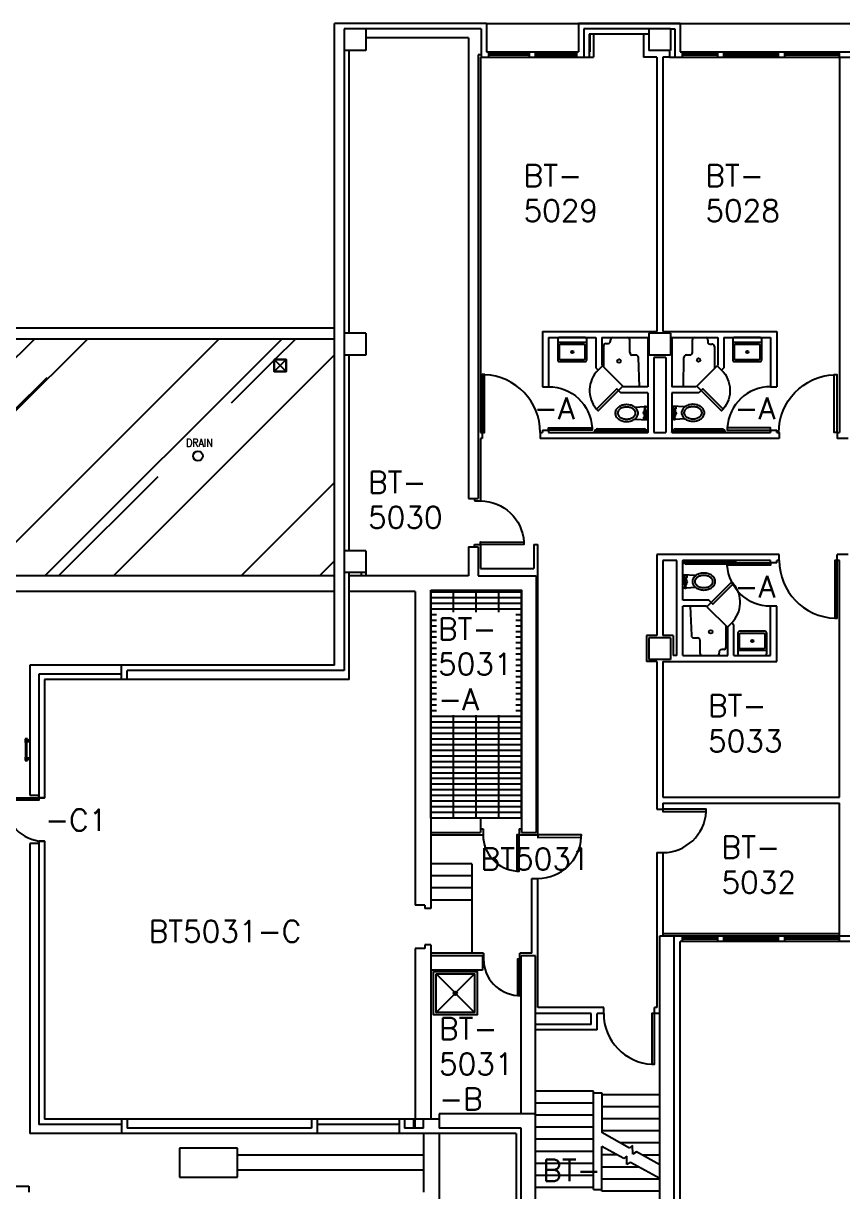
# Model space of a CAD drawing. Extents: x 2809 to 7228, y 18116 to 19837.
# Drawn here: x 3656 to 4335, y 18614 to 19582 of the extents above; entities that cross this region are included whole.
import ezdxf
from ezdxf.enums import TextEntityAlignment as Align

# ---------------------------------------------------------------- set-up
doc = ezdxf.new("R2010")
doc.units = 0
doc.header["$MEASUREMENT"] = 0
doc.layers.get('0').update_dxf_attribs({"linetype": 'CONTINUOUS'})
for name, color, linetype in [('ARDOOR', 7, 'CONTINUOUS'), ('ARDOORNO', 4, 'CONTINUOUS'), ('ARROOMNO', 4, 'CONTINUOUS'), ('ARWALL', 7, 'CONTINUOUS'), ('COL', 14, 'CONTINUOUS'), ('EQUIP', 30, 'CONTINUOUS'), ('EXDOOR', 8, 'CONTINUOUS'), ('EXROOF', 9, 'CONTINUOUS'), ('EXROOF_TEXT', 134, 'CONTINUOUS'), ('EXWALL', 8, 'CONTINUOUS'), ('EXWINDOW', 8, 'CONTINUOUS'), ('MPFIXTURE', 3, 'CONTINUOUS')]:
    doc.layers.add(name, color=color, linetype=linetype)
doc.styles.add('ROMANS', font='romans.shx', dxfattribs={"height": 18})
doc.styles.add('SYMB', font='simplex.shx', dxfattribs={"width": 0.85})

# ---------------------------------------------------------------- blocks, each defined once
blk = doc.blocks.new('COL2')
for p, q in [((-0.5, -0.5), (-0.5, 0.5)), ((-0.5, 0.5), (0.5, 0.5)), ((0.5, -0.5), (0.5, 0.5)), ((-0.5, -0.5), (0.5, -0.5))]:
    blk.add_line(p, q)
blk = doc.blocks.new('A$C6AB16C9A')
at = {"layer": 'MPFIXTURE'}
for points in [[(0, 18.5), (0, 1.5, 0.414214), (1.5, 0), (22.5, 0, 0.414214), (24, 1.5), (24, 18.5, 0.414214), (22.5, 20), (1.5, 20, 0.414214)], [(22.5, 13.5), (22.5, 2.5, -0.414214), (21.5, 1.5), (2.5, 1.5, -0.414214), (1.5, 2.5), (1.5, 13.5, -0.414214), (2.5, 14.5), (21.5, 14.5, -0.414214)]]:
    blk.add_lwpolyline(points, format="xyb", close=True, dxfattribs=at)
blk.add_lwpolyline([(0, 16), (24, 16)], dxfattribs=at)
for radius in [1, 0.5]:
    blk.add_circle((12, 8), radius, dxfattribs=at)
blk = doc.blocks.new('A$C53C77F74')
blk.add_blockref('A$C6AB16C9A', (0, 0))
blk = doc.blocks.new('GRABBAR42')
for p, q in [((13.75, 3), (52.25, 3)), ((13.75, 1.5), (52.25, 1.5))]:
    blk.add_line(p, q)
for points in [[(10.75, 0), (10.75, 0.5), (13.25, 0.5), (13.25, 0)], [(52.75, 0), (52.75, 0.5), (55.25, 0.5), (55.25, 0)]]:
    blk.add_lwpolyline(points, close=True)
for centre, radius, start, end in [((13.75, 0.5), 2.5, 90, 180), ((13.75, 0.5), 1, 90, 180), ((52.25, 0.5), 2.5, 0, 90), ((52.25, 0.5), 1, 0, 90)]:
    blk.add_arc(centre, radius, start, end)
blk = doc.blocks.new('A$C187E1549')
at = {"layer": 'MPFIXTURE'}
blk.add_blockref('GRABBAR42', (-10.75, 0), dxfattribs=at)
blk = doc.blocks.new('A$C69F218C8')
blk.add_blockref('A$C187E1549', (0, 0))
blk = doc.blocks.new('A$C1C06607B')
blk.add_blockref('A$C69F218C8', (0, 0))
blk = doc.blocks.new('TOILET')
at = {"layer": 'MPFIXTURE', "linetype": 'CONTINUOUS'}
for p, q in [((4544.88, 18863.19), (4534.08, 18863.81)), ((4534.83, 18862.84), (4534.08, 18862.84)), ((4534.83, 18861.83), (4534.08, 18861.83)), ((4535.38, 18862.9), (4534.89, 18862.9)), ((4534.89, 18861.77), (4535.38, 18861.77)), ((4536.74, 18859.49), (4536.74, 18859.35)), ((4535.91, 18852.75), (4534.08, 18852.64)), ((4544.88, 18853.26), (4536.56, 18852.78))]:
    blk.add_line(p, q, dxfattribs=at)
at = {"layer": 'MPFIXTURE'}
for p, q in [((4535.39, 18860.03), (4535.39, 18859.81)), ((4535.77, 18860.09), (4535.45, 18860.09)), ((4535.45, 18859.75), (4535.77, 18859.75)), ((4535.77, 18860.09), (4535.77, 18861.6)), ((4535.77, 18859.35), (4535.77, 18859.75)), ((4535.77, 18859.75), (4535.77, 18859.75)), ((4536.74, 18860.09), (4536.74, 18861.6)), ((4537.06, 18860.09), (4536.74, 18860.09)), ((4536.74, 18859.75), (4537.06, 18859.75)), ((4536.74, 18859.34), (4536.74, 18859.75)), ((4536.74, 18859.75), (4536.74, 18859.75)), ((4537.12, 18859.81), (4537.12, 18860.03)), ((4537.62, 18862.9), (4537.13, 18862.9)), ((4537.13, 18861.77), (4537.62, 18861.77)), ((4537.68, 18861.83), (4537.68, 18862.84)), ((4535.39, 18856.34), (4535.39, 18856.13)), ((4535.69, 18856.41), (4535.45, 18856.41)), ((4535.45, 18856.07), (4535.69, 18856.07)), ((4535.69, 18856.41), (4535.69, 18856.65)), ((4536.82, 18856.65), (4536.82, 18856.41)), ((4537.05, 18856.41), (4536.82, 18856.41)), ((4536.82, 18856.07), (4537.05, 18856.07)), ((4537.12, 18856.13), (4537.12, 18856.34))]:
    blk.add_line(p, q, dxfattribs=at)
at = {"layer": 'MPFIXTURE', "linetype": 'CONTINUOUS'}
for points in [[(4537.13, 18862.9, 0.025815), (4537.05, 18862.94, 0.069134), (4536.71, 18863.07, 0.055334), (4536.25, 18863.12, 0.055334), (4535.8, 18863.07, 0.069134), (4535.45, 18862.94, 0.025815), (4535.38, 18862.9, 0.164444)], [(4535.38, 18861.77, 0.025815), (4535.45, 18861.72, 0.069134), (4535.8, 18861.59, 0.055334), (4536.25, 18861.54, 0.055334)], [(4536.25, 18861.54, 0.055334), (4536.71, 18861.59, 0.069134), (4537.05, 18861.72, 0.024315), (4537.13, 18861.77, 0.190567)]]:
    blk.add_lwpolyline(points, format="xyb", dxfattribs=at)
at = {"layer": 'MPFIXTURE', "linetype": 'CONTINUOUS', "flags": 128}
for points in [[(4551.59, 18851.21, 0.074368), (4555.34, 18851.77, 0.085026), (4558.3, 18853.27, 0.106278), (4560.41, 18855.66, 0.128465), (4561.08, 18858.23, 0.128465), (4560.41, 18860.79, 0.106278), (4558.3, 18863.19, 0.085026), (4555.34, 18864.68, 0.074368), (4551.59, 18865.24, 0.074368), (4547.84, 18864.68, 0.085026), (4544.88, 18863.19, 0.106278), (4542.77, 18860.79, 0.128465), (4542.1, 18858.23, 0.128465), (4542.77, 18855.66, 0.106278), (4544.88, 18853.27, 0.085026), (4547.84, 18851.77, 0.074368)], [(4551.59, 18853.21, 0.074368), (4554.75, 18853.69, 0.085026), (4557.11, 18854.88, 0.106278), (4558.67, 18856.64, 0.128465), (4559.08, 18858.23, 0.128465), (4558.67, 18859.81, 0.106278), (4557.11, 18861.58, 0.085026), (4554.75, 18862.77, 0.074368), (4551.59, 18863.24, 0.074368), (4548.43, 18862.77, 0.085026), (4546.06, 18861.58, 0.106278), (4544.51, 18859.81, 0.128465), (4544.1, 18858.23, 0.128465), (4544.51, 18856.64, 0.106278), (4546.06, 18854.88, 0.085026), (4548.43, 18853.69, 0.074368)]]:
    blk.add_lwpolyline(points, format="xyb", close=True, dxfattribs=at)
at = {"layer": 'MPFIXTURE'}
for points in [[(4536.82, 18856.07), (4536.82, 18855.57, -0.414214), (4536.76, 18855.51), (4535.75, 18855.51, -0.414214), (4535.69, 18855.57), (4535.69, 18856.07)], [(4536.4, 18855.51), (4536.57, 18852.73, -1.015015), (4535.91, 18852.74), (4536.07, 18855.51)]]:
    blk.add_lwpolyline(points, format="xyb", dxfattribs=at)
at = {"layer": 'MPFIXTURE', "linetype": 'CONTINUOUS'}
blk.add_lwpolyline([(4536.67, 18857.98), (4536.46, 18858.35), (4536.04, 18858.35), (4535.83, 18857.98), (4536.04, 18857.62), (4536.46, 18857.62)], close=True, dxfattribs=at)
blk.add_circle((4536.25, 18857.98), 1.45, dxfattribs=at)
for centre, start, end in [((4534.89, 18862.84), 90, 180), ((4534.89, 18861.83), 180, 270)]:
    blk.add_arc(centre, 0.0602, start, end, dxfattribs=at)
at = {"layer": 'MPFIXTURE'}
for centre, start, end in [((4535.45, 18860.03), 90, 180), ((4535.45, 18859.81), 180, 270), ((4537.06, 18860.03), 0, 90), ((4537.06, 18859.81), 270, 0), ((4537.62, 18862.84), 0, 90), ((4537.62, 18861.83), 270, 0), ((4535.45, 18856.34), 90, 180), ((4535.45, 18856.13), 180, 270), ((4537.05, 18856.34), 0, 90), ((4537.05, 18856.13), 270, 0)]:
    blk.add_arc(centre, 0.0602, start, end, dxfattribs=at)
blk = doc.blocks.new('A$C13734893')
at = {"layer": 'ARWALL'}
blk.add_blockref('TOILET', (-4534.08, -18851.21), dxfattribs=at)
blk = doc.blocks.new('A$C3C8C3C9A')
blk.add_blockref('A$C13734893', (0, 0))
blk = doc.blocks.new('A$C700E6ECD')
at = {"rotation": 180}
blk.add_blockref('A$C3C8C3C9A', (27, 14.03), dxfattribs=at)
blk = doc.blocks.new('A$C4B6E7E61')
blk.add_blockref('A$C6AB16C9A', (0, 0))
blk = doc.blocks.new('A$C25721794')
at = {"layer": 'MPFIXTURE'}
for points in [[(0, 36), (36, 36), (36, 0), (0, 0)], [(2, 34), (34, 34), (34, 2), (2, 2)]]:
    blk.add_lwpolyline(points, close=True, dxfattribs=at)
for points in [[(2, 34), (16.94, 19.06)], [(34, 34), (19.06, 19.06)], [(2, 2), (16.94, 16.94)], [(17, 18), (19, 18)], [(18, 19), (18, 17)], [(34, 2), (19.06, 16.94)]]:
    blk.add_lwpolyline(points, dxfattribs=at)
for radius in [1.5, 1]:
    blk.add_circle((18, 18), radius, dxfattribs=at)
blk = doc.blocks.new('A$C07EF56D2')
at = {"layer": 'MPFIXTURE', "linetype": 'CONTINUOUS'}
for p, q in [((7.25, 28.31), (7.25, 38.8)), ((20, 38.65), (20, 37.32)), ((22, 35.32), (23.46, 35.32)), ((0, 0), (0.25, 24.31)), ((2.25, 26.31), (5.25, 26.31))]:
    blk.add_line(p, q, dxfattribs=at)
at = {"layer": 'MPFIXTURE'}
for p, q in [((25.5, 33.32), (25.46, 14.96)), ((10.89, 0.39), (27.86, 17.36))]:
    blk.add_line(p, q, dxfattribs=at)
at = {"layer": 'MPFIXTURE', "linetype": 'CONTINUOUS'}
blk.add_circle((12.42, 22.14), 1.5, dxfattribs=at)
for centre, radius, start, end in [((9.25, 38.81), 2, 90, 180), ((18.01, 38.83), 2, 354.87236, 82.34211), ((22, 37.32), 2, 180, 270), ((23.51, 33.33), 1.99, 359.85409, 91.82091), ((2.25, 24.31), 2, 90, 180), ((5.25, 28.31), 2, 270, 360)]:
    blk.add_arc(centre, radius, start, end, dxfattribs=at)
blk = doc.blocks.new('A$C2EEF6F50')
blk.add_blockref('A$C07EF56D2', (0, 0))
blk = doc.blocks.new('A$C6F837888')
at = {"color": 3}
blk.add_line((1.05, 33.81), (1.05, 16.31), dxfattribs=at)
at = {"layer": 'MPFIXTURE'}
for p, q in [((22.77, 28.23), (22.77, 38.81)), ((4.74, 35.81), (4.74, 35.81)), ((27.83, 26.23), (24.77, 26.23)), ((24.77, 26.23), (24.77, 26.23)), ((30.77, 0), (29.83, 24.3)), ((16.97, 0.39), (0, 17.36))]:
    blk.add_line(p, q, dxfattribs=at)
at = {"layer": 'MPFIXTURE', "color": 3}
blk.add_line((3.05, 35.81), (4.74, 35.81), dxfattribs=at)
at = {"layer": 'MPFIXTURE', "linetype": 'CONTINUOUS'}
blk.add_circle((13.83, 21.24), 1.5, dxfattribs=at)
at = {"layer": 'MPFIXTURE'}
for centre, radius, start, end in [((4.64, 38.04), 2.23, 272.44864, 20.17123), ((8.74, 38.81), 2, 90, 180), ((20.77, 38.81), 2, 0, 90), ((3.05, 33.81), 2, 90, 180), ((24.77, 28.23), 2, 180, 270), ((27.83, 24.23), 2, 1.99987, 90)]:
    blk.add_arc(centre, radius, start, end, dxfattribs=at)
blk = doc.blocks.new('A$C59596714')
blk.add_blockref('A$C6F837888', (0, 0))
blk = doc.blocks.new('A$C68CD6B92')
blk.add_blockref('A$C59596714', (0, 0))

msp = doc.modelspace()

# ---------------------------------------------------------------- hatches: boundary and pattern name
at = {"layer": 'EXROOF'}
h = msp.add_hatch(dxfattribs=at)
h.set_pattern_fill('AR-RROOF', color=256, scale=115, angle=45, style=0)
h.paths.add_polyline_path([(3056.13, 19243.39), (3066.09, 19243.39), (3066.09, 19233.43), (3056.13, 19233.43)], flags=16)
h.paths.add_polyline_path([(3180.01, 19243.39), (3189.97, 19243.39), (3189.97, 19233.43), (3180.01, 19233.43)], flags=16)
h.paths.add_polyline_path([(3180.01, 19303.39), (3189.97, 19303.39), (3189.97, 19293.43), (3180.01, 19293.43)], flags=16)
edge = h.paths.add_edge_path(flags=16)
edge.add_arc((3299.72, 19223.46), 4, 0, 360)
h.paths.add_polyline_path([(3504.01, 19303.39), (3513.97, 19303.39), (3513.97, 19293.43), (3504.01, 19293.43)], flags=16)
h.paths.add_polyline_path([(3551.69, 19292.58), (3647.66, 19292.58), (3647.66, 19229.95), (3551.69, 19229.95)], flags=16)
edge = h.paths.add_edge_path(flags=16)
edge.add_arc((3800.72, 19223.46), 4, 0, 360)
h.paths.add_polyline_path([(3864.01, 19303.39), (3873.97, 19303.39), (3873.97, 19293.43), (3864.01, 19293.43)], flags=16)
h.paths.add_polyline_path([(3040.72, 19253.71), (3040.72, 19124.21), (3120.72, 19124.21), (3120.72, 19205.96), (3142.72, 19205.96), (3142.72, 19124.21), (3465.72, 19124.21), (3465.72, 19205.96), (3485.47, 19205.96), (3485.47, 19124.21), (3913.97, 19124.21), (3913.97, 19320.71), (3164.47, 19320.71), (3164.47, 19253.71)])
h.paths.add_polyline_path([(3049.76, 19220.52), (3071.7, 19220.52), (3071.7, 19232.04), (3049.76, 19232.04)], flags=24)
h.paths.add_polyline_path([(3173.63, 19220.52), (3195.58, 19220.52), (3195.58, 19232.04), (3173.63, 19232.04)], flags=24)
h.paths.add_polyline_path([(3173.63, 19280.52), (3195.58, 19280.52), (3195.58, 19292.04), (3173.63, 19292.04)], flags=24)
h.paths.add_polyline_path([(3287.56, 19229.46), (3314.31, 19229.46), (3314.31, 19239.54), (3287.56, 19239.54)], flags=24)
h.paths.add_polyline_path([(3497.63, 19280.52), (3519.58, 19280.52), (3519.58, 19292.04), (3497.63, 19292.04)], flags=24)
h.paths.add_polyline_path([(3788.56, 19229.46), (3815.31, 19229.46), (3815.31, 19239.54), (3788.56, 19239.54)], flags=24)
h.paths.add_polyline_path([(3857.63, 19280.52), (3879.58, 19280.52), (3879.58, 19292.04), (3857.63, 19292.04)], flags=24)
at = {"layer": 'EXWALL'}
h = msp.add_hatch(dxfattribs=at)
h.set_pattern_fill('GRATE', color=256, scale=150, style=0)
h.paths.add_polyline_path([(4064.11, 19008.7), (3998.5, 19008.7), (3998.5, 19094.05), (4064.11, 19094.05)], flags=16)
h.paths.add_polyline_path([(4068.97, 19112.21), (3993.72, 19112.21), (3993.72, 18923.33), (4068.97, 18923.33)])

# ---------------------------------------------------------------- linework, layer by layer
at = {"layer": 'ARDOOR', "flags": 128}
for points in [[(4084.34, 19242.96, 0.402069), (4038.34, 19290.92), (4038.34, 19290.96), (4036.34, 19290.96), (4036.34, 19242.96), (4038.34, 19242.96), (4038.34, 19290.96)], [(4132.32, 19294.78, 0.390066), (4130.97, 19262.31), (4130.91, 19262.26), (4132.32, 19260.84), (4149.29, 19277.81), (4147.88, 19279.23), (4130.91, 19262.26)], [(4234.61, 19294.78, -0.390066), (4235.97, 19262.31), (4236.03, 19262.26), (4234.61, 19260.84), (4217.64, 19277.81), (4219.06, 19279.23), (4236.03, 19262.26)], [(4282.09, 19242.96, -0.402069), (4328.1, 19290.92), (4328.09, 19290.96), (4330.09, 19290.96), (4330.09, 19242.96), (4328.09, 19242.96), (4328.09, 19290.96)], [(4091.34, 19280.96, -0.39805), (4127.29, 19246.95), (4127.34, 19244.96), (4091.34, 19244.96), (4091.34, 19246.96), (4127.29, 19246.95)], [(4275.34, 19280.96, 0.39805), (4239.4, 19246.95), (4239.34, 19244.96), (4275.34, 19244.96), (4275.34, 19246.96), (4239.4, 19246.95)], [(4034.84, 19186.21, -0.39805), (4070.79, 19152.2), (4070.84, 19150.21), (4034.84, 19150.21), (4034.84, 19152.21), (4070.79, 19152.2)], [(4275.32, 19098.96, -0.39805), (4239.38, 19132.96), (4239.32, 19134.96), (4275.32, 19134.96), (4275.32, 19132.96), (4239.38, 19132.96)], [(4282.47, 19136.96, 0.402069), (4328.47, 19089), (4328.47, 19088.96), (4330.47, 19088.96), (4330.47, 19136.96), (4328.47, 19136.96), (4328.47, 19088.96)], [(4243.05, 19085.13, 0.390066), (4244.4, 19117.61), (4244.47, 19117.66), (4243.05, 19119.07), (4226.08, 19102.1), (4227.5, 19100.69), (4244.47, 19117.66)], [(4185.97, 18894.71, 0.39805), (4221.91, 18928.71), (4221.97, 18930.71), (4185.97, 18930.71), (4185.97, 18928.71), (4221.91, 18928.71)], [(4036.97, 18909.33, 0.394848), (4064.97, 18879.4), (4066.97, 18879.33), (4066.97, 18909.33), (4064.97, 18909.33), (4064.97, 18879.33), (4066.97, 18879.33)], [(4082.47, 18873.33, 0.39805), (4118.41, 18907.34), (4118.47, 18909.33), (4082.47, 18909.33), (4082.47, 18907.33), (4118.41, 18907.34)], [(4037.47, 18806.21, 0.394848), (4065.47, 18776.27), (4067.47, 18776.21), (4067.47, 18806.21), (4065.47, 18806.21), (4065.47, 18776.21), (4067.47, 18776.21)], [(4136.97, 18761.21, 0.400344), (4176.97, 18719.25), (4178.97, 18719.21), (4178.97, 18761.21), (4176.97, 18761.21), (4176.97, 18719.25)]]:
    msp.add_lwpolyline(points, format="xyb", dxfattribs=at)
at = {"layer": 'ARWALL'}
for p, q in [((4125.47, 19573.21), (4125.47, 19558.71)), ((4128.47, 19573.21), (4128.47, 19554.21)), ((4169.97, 19573.21), (4169.97, 19554.21)), ((4124.97, 19558.71), (4125.47, 19558.71)), ((4035.47, 19554.21), (4034.84, 19554.21)), ((4034.84, 19554.21), (4034.84, 19242.96)), ((4124.97, 19554.21), (4128.47, 19554.21)), ((4180.97, 19554.21), (4169.97, 19554.21)), ((4180.97, 19554.21), (4180.97, 19326.77)), ((4191.47, 19554.21), (4185.97, 19554.21)), ((4185.97, 19554.21), (4185.97, 19326.77)), ((4332.47, 19554.21), (4332.47, 19242.96)), ((4086.34, 19326.77), (4180.97, 19326.77)), ((4086.34, 19326.77), (4086.34, 19280.96)), ((4185.97, 19326.77), (4280.34, 19326.77)), ((4280.34, 19326.77), (4280.34, 19280.96)), ((4091.34, 19321.77), (4130.47, 19321.77)), ((4091.34, 19321.77), (4091.34, 19280.96)), ((4130.47, 19321.77), (4130.47, 19296.64)), ((4135.47, 19321.77), (4135.47, 19298.71)), ((4135.47, 19321.77), (4173.47, 19321.77)), ((4173.47, 19321.77), (4173.47, 19280.96)), ((4193.47, 19321.77), (4193.47, 19280.96)), ((4193.47, 19321.77), (4231.47, 19321.77)), ((4231.47, 19321.77), (4231.47, 19298.71)), ((4236.47, 19321.77), (4275.34, 19321.77)), ((4236.47, 19321.77), (4236.47, 19296.64)), ((4275.34, 19321.77), (4275.34, 19280.96)), ((4188.47, 19305.21), (4178.47, 19305.21)), ((4178.47, 19305.21), (4178.47, 19242.96)), ((4188.47, 19305.21), (4188.47, 19242.96)), ((4130.47, 19296.64), (4132.32, 19294.78)), ((4135.86, 19298.32), (4132.32, 19294.78)), ((4135.47, 19298.71), (4135.86, 19298.32)), ((4231.47, 19298.71), (4231.08, 19298.32)), ((4231.08, 19298.32), (4234.61, 19294.78)), ((4236.47, 19296.64), (4234.61, 19294.78)), ((4086.34, 19280.96), (4091.34, 19280.96)), ((4152.83, 19281.35), (4149.29, 19277.81)), ((4149.29, 19277.81), (4151.15, 19275.96)), ((4173.47, 19275.96), (4151.15, 19275.96)), ((4152.83, 19281.35), (4153.22, 19280.96)), ((4173.47, 19280.96), (4153.22, 19280.96)), ((4173.47, 19275.96), (4173.47, 19242.96)), ((4213.72, 19280.96), (4193.47, 19280.96)), ((4215.79, 19275.96), (4193.47, 19275.96)), ((4193.47, 19275.96), (4193.47, 19242.96)), ((4214.11, 19281.35), (4213.72, 19280.96)), ((4214.11, 19281.35), (4217.64, 19277.81)), ((4217.64, 19277.81), (4215.79, 19275.96)), ((4275.34, 19280.96), (4280.34, 19280.96)), ((4034.84, 19242.96), (4036.34, 19242.96)), ((4034.84, 19237.96), (4034.84, 19186.21)), ((4036.34, 19237.96), (4034.84, 19237.96)), ((4036.34, 19242.96), (4036.34, 19237.96)), ((4084.34, 19242.96), (4084.34, 19237.96)), ((4084.34, 19242.96), (4086.34, 19242.96)), ((4282.47, 19237.96), (4084.34, 19237.96)), ((4086.34, 19244.96), (4091.34, 19244.96)), ((4086.34, 19244.96), (4086.34, 19242.96)), ((4091.34, 19244.96), (4091.34, 19242.96)), ((4091.34, 19242.96), (4173.47, 19242.96)), ((4178.47, 19242.96), (4188.47, 19242.96)), ((4193.47, 19242.96), (4275.34, 19242.96)), ((4275.34, 19244.96), (4275.34, 19242.96)), ((4275.34, 19242.96), (4275.34, 19244.96)), ((4275.34, 19244.96), (4280.34, 19244.96)), ((4275.34, 19244.96), (4275.34, 19242.96)), ((4280.34, 19244.96), (4280.34, 19242.96)), ((4280.34, 19242.96), (4280.34, 19244.96)), ((4280.34, 19244.96), (4280.34, 19242.96)), ((4280.34, 19242.96), (4282.47, 19242.96)), ((4282.47, 19242.96), (4282.47, 19237.96)), ((4330.47, 19242.96), (4330.47, 19237.96)), ((4330.47, 19242.96), (4332.47, 19242.96)), ((4339.59, 19237.96), (4330.47, 19237.96)), ((4029.84, 19188.21), (4029.84, 19186.21)), ((4029.84, 19186.21), (4034.84, 19186.21)), ((4029.84, 19150.21), (4034.84, 19150.21)), ((4029.84, 19148.21), (4029.84, 19150.21)), ((4034.84, 19150.21), (4034.84, 19130.21)), ((4078.97, 19150.21), (4078.97, 19130.21)), ((4078.97, 19150.21), (4082.47, 19150.21)), ((4082.47, 18909.33), (4082.47, 19150.21)), ((4282.47, 19141.96), (4180.97, 19141.96)), ((4180.97, 19141.96), (4180.97, 19074.71)), ((4282.47, 19136.96), (4282.47, 19141.96)), ((4339.59, 19141.96), (4330.47, 19141.96)), ((4330.47, 19136.96), (4330.47, 19141.96)), ((4185.97, 19136.96), (4185.97, 19074.71)), ((4197.47, 19136.96), (4185.97, 19136.96)), ((4197.47, 19058.14), (4197.47, 19136.96)), ((4275.34, 19136.96), (4202.47, 19136.96)), ((4202.47, 19103.96), (4202.47, 19136.96)), ((4275.34, 19134.96), (4275.34, 19136.96)), ((4280.34, 19134.96), (4275.34, 19134.96)), ((4280.34, 19134.96), (4280.34, 19136.96)), ((4282.47, 19136.96), (4280.34, 19136.96)), ((4332.47, 19136.96), (4330.47, 19136.96)), ((4332.47, 18940.71), (4332.47, 19136.96)), ((3935.97, 19126.96), (3935.97, 19124.21)), ((3939.97, 19126.96), (3939.97, 19124.21)), ((4034.84, 19130.21), (4078.97, 19130.21)), ((4224.23, 19103.96), (4202.47, 19103.96)), ((4224.23, 19103.96), (4220.91, 19103.96)), ((4222.55, 19098.57), (4226.08, 19102.1)), ((4226.08, 19102.1), (4224.23, 19103.96)), ((4202.47, 19058.14), (4202.47, 19098.96)), ((4222.16, 19098.96), (4202.47, 19098.96)), ((4222.55, 19098.57), (4222.16, 19098.96)), ((4275.34, 19058.14), (4275.34, 19098.96)), ((4280.34, 19098.96), (4275.34, 19098.96)), ((4280.34, 19053.14), (4280.34, 19098.96)), ((4239.52, 19081.6), (4243.05, 19085.13)), ((4244.91, 19083.28), (4243.05, 19085.13)), ((4244.91, 19058.14), (4244.91, 19083.28)), ((4180.97, 19074.71), (4172.47, 19074.71)), ((4172.47, 19074.71), (4172.47, 19053.14)), ((4194.47, 19074.71), (4185.97, 19074.71)), ((4194.47, 19074.71), (4194.47, 19058.14)), ((4239.91, 19081.21), (4239.52, 19081.6)), ((4239.91, 19058.14), (4239.91, 19081.21)), ((4180.97, 19053.14), (4172.47, 19053.14)), ((4180.97, 19053.14), (4180.97, 18930.71)), ((4185.97, 19053.14), (4280.34, 19053.14)), ((4185.97, 19053.14), (4185.97, 18940.71)), ((4197.47, 19058.14), (4194.47, 19058.14)), ((4202.47, 19058.14), (4239.91, 19058.14)), ((4244.91, 19058.14), (4275.34, 19058.14)), ((4185.97, 18940.71), (4332.47, 18940.71)), ((4180.97, 18930.71), (4185.97, 18930.71)), ((4185.97, 18935.71), (4332.47, 18935.71)), ((4185.97, 18935.71), (4185.97, 18930.71)), ((4332.47, 18825.71), (4332.47, 18935.71)), ((3993.72, 18909.33), (4036.97, 18909.33)), ((4034.97, 18914.33), (4036.97, 18914.33)), ((4036.97, 18914.33), (4036.97, 18909.33)), ((4066.97, 18914.33), (4066.97, 18909.33)), ((4066.97, 18914.33), (4068.97, 18914.33)), ((4066.97, 18909.33), (4082.47, 18909.33)), ((4180.97, 18894.71), (4180.97, 18766.21)), ((4180.97, 18894.71), (4185.97, 18894.71)), ((4185.97, 18894.71), (4185.97, 18825.71)), ((4077.47, 18811.21), (4077.47, 18873.33)), ((4077.47, 18873.33), (4082.47, 18873.33)), ((4082.47, 18766.21), (4082.47, 18873.33)), ((4185.97, 18827.71), (4332.47, 18827.71)), ((4037.47, 18811.21), (3993.72, 18811.21)), ((4037.47, 18811.21), (4037.47, 18806.21)), ((4067.47, 18806.21), (4067.47, 18811.21)), ((4077.47, 18811.21), (4067.47, 18811.21)), ((4037.47, 18806.21), (4036.47, 18806.21)), ((4068.47, 18806.21), (4067.47, 18806.21)), ((4136.97, 18766.21), (4082.47, 18766.21)), ((4136.97, 18761.21), (4136.97, 18766.21)), ((4178.97, 18761.21), (4178.97, 18766.21)), ((4180.97, 18766.21), (4178.97, 18766.21)), ((4126.47, 18761.21), (4080.47, 18761.21)), ((4126.47, 18752.21), (4126.47, 18761.21)), ((4131.47, 18747.71), (4131.47, 18761.21)), ((4136.97, 18761.21), (4131.47, 18761.21)), ((4183.47, 18761.21), (4178.97, 18761.21)), ((4126.47, 18752.21), (4080.47, 18752.21)), ((4131.47, 18747.71), (4080.47, 18747.71))]:
    msp.add_line(p, q, dxfattribs=at)
at = {"layer": 'EQUIP'}
for p, q in [((3873.97, 19303.39), (3864.01, 19303.39)), ((3657.47, 18988.91), (3657.47, 18985.91)), ((3659.47, 18988.91), (3657.47, 18988.91)), ((3657.47, 18985.91), (3658.97, 18985.91)), ((3657.97, 18985.91), (3657.97, 18973.91)), ((3658.97, 18985.91), (3657.97, 18985.91)), ((3658.97, 18985.91), (3659.47, 18985.91)), ((3658.97, 18973.91), (3658.97, 18985.91)), ((3659.47, 18986.91), (3659.47, 18988.91)), ((3659.47, 18987.91), (3659.47, 18986.91)), ((3661.47, 18987.91), (3659.47, 18987.91)), ((3659.47, 18986.91), (3661.47, 18986.91)), ((3659.47, 18985.91), (3659.47, 18986.91)), ((3657.47, 18973.91), (3657.47, 18970.91)), ((3659.47, 18973.91), (3657.47, 18973.91)), ((3657.47, 18970.91), (3659.47, 18970.91)), ((3659.47, 18973.91), (3658.97, 18973.91)), ((3659.47, 18971.91), (3659.47, 18973.91)), ((3659.47, 18972.91), (3659.47, 18973.91)), ((3661.47, 18972.91), (3659.47, 18972.91)), ((3659.47, 18972.91), (3661.47, 18972.91)), ((3659.47, 18971.91), (3659.47, 18972.91)), ((3659.47, 18970.91), (3659.47, 18971.91)), ((3661.47, 18971.91), (3659.47, 18971.91)), ((3833.47, 18649.71), (3785.47, 18649.71)), ((3785.47, 18649.71), (3785.47, 18625.71)), ((3833.47, 18625.71), (3833.47, 18649.71)), ((3987.72, 18643.71), (3833.47, 18643.71)), ((3833.47, 18631.71), (3987.72, 18631.71)), ((3785.47, 18625.71), (3833.47, 18625.71))]:
    msp.add_line(p, q, dxfattribs=at)
at = {"layer": 'EXDOOR'}
msp.add_lwpolyline([(3673.47, 18942.21), (3673.47, 18940.21), (3668.97, 18940.21), (3668.97, 18942.21), (3668.97, 18938.21), (3638.97, 18938.21), (3638.97, 18940.21), (3668.97, 18940.21), (3668.97, 18938.21), (3638.97, 18938.21, 0.354441), (3668.97, 18904.21), (3668.97, 18902.21), (3668.97, 18904.21), (3673.47, 18904.21), (3673.47, 18902.21)], format="xyb", dxfattribs=at)
at = {"layer": 'EXROOF'}
for p, q in [((3864.01, 19303.39), (3864.01, 19293.43)), ((3873.97, 19303.39), (3864.01, 19293.43)), ((3873.97, 19293.43), (3864.01, 19303.39)), ((3873.97, 19293.43), (3873.97, 19303.39)), ((3864.01, 19293.43), (3873.97, 19293.43))]:
    msp.add_line(p, q, dxfattribs=at)
msp.add_lwpolyline([(3864.01, 19303.39), (3873.97, 19303.39), (3873.97, 19293.43), (3864.01, 19293.43)], close=True, dxfattribs=at)
msp.add_circle((3800.72, 19223.46), 4, dxfattribs=at)
at = {"layer": 'EXWALL'}
for p, q in [((3913.97, 19050.21), (3913.97, 19582.21)), ((4039.97, 19582.21), (3913.97, 19582.21)), ((4035.47, 19577.71), (3939.97, 19577.71)), ((4035.47, 19577.71), (4035.47, 19554.21)), ((4039.97, 19582.21), (5993.47, 19582.21)), ((4039.97, 19582.21), (4039.97, 19558.71)), ((4200.47, 19582.21), (4115.97, 19582.21)), ((4115.97, 19582.21), (4115.97, 19558.71)), ((4120.47, 19577.71), (4120.47, 19554.21)), ((4174.47, 19577.71), (4120.47, 19577.71)), ((4192.47, 19577.71), (4195.97, 19577.71)), ((4195.97, 19577.71), (4195.97, 19554.21)), ((4200.47, 19582.21), (4200.47, 19558.71)), ((4024.84, 19570.21), (3939.97, 19570.21)), ((4024.84, 19570.21), (4024.84, 19188.21)), ((4124.97, 19573.21), (4124.97, 19554.21)), ((4174.47, 19573.21), (4124.97, 19573.21)), ((3921.97, 19559.71), (3921.97, 19325.21)), ((3925.97, 19325.21), (3925.97, 19559.71)), ((4039.97, 19558.71), (4115.97, 19558.71)), ((4191.47, 19559.71), (4191.47, 19554.21)), ((4200.47, 19558.71), (4368.47, 19558.71)), ((4032.84, 19556.21), (4032.84, 19188.21)), ((4035.47, 19556.21), (4032.84, 19556.21)), ((4035.47, 19554.21), (4124.97, 19554.21)), ((4191.47, 19554.21), (4377.47, 19554.21)), ((3921.97, 19307.21), (3921.97, 19144.96)), ((3925.97, 19144.96), (3925.97, 19307.21)), ((4024.84, 19188.21), (4032.84, 19188.21)), ((4024.84, 19148.21), (4032.84, 19148.21)), ((4024.84, 19148.21), (4024.84, 19124.21)), ((4032.84, 19148.21), (4032.84, 19124.21)), ((3913.97, 19124.21), (3040.72, 19124.21)), ((3921.97, 19126.96), (3921.97, 19045.71)), ((4024.84, 19124.21), (3925.72, 19124.21)), ((3925.97, 19038.21), (3925.97, 19126.96)), ((4032.84, 19124.21), (4080.97, 19124.21)), ((4080.97, 19124.21), (4080.97, 18911.33)), ((3913.97, 19111.21), (3040.72, 19111.21)), ((3980.72, 19111.21), (3925.97, 19111.21)), ((3980.72, 19111.21), (3980.72, 18851.21)), ((3993.72, 19112.21), (4068.97, 19112.21)), ((3993.72, 19112.21), (3993.72, 18848.21)), ((4068.97, 19112.21), (4068.97, 18911.33)), ((3913.97, 19050.21), (3661.47, 19050.21)), ((3661.47, 19050.21), (3661.47, 18942.21)), ((3737.47, 19038.21), (3737.47, 19050.21)), ((3921.97, 19045.71), (3741.97, 19045.71)), ((3741.97, 19038.21), (3741.97, 19045.71)), ((3737.47, 19042.71), (3668.97, 19042.71)), ((3668.97, 19042.71), (3668.97, 18942.21)), ((3925.97, 19038.21), (3673.47, 19038.21)), ((3673.47, 19038.21), (3673.47, 18940.21)), ((3661.47, 18942.21), (3668.97, 18942.21)), ((3668.97, 18942.21), (3668.97, 18940.21)), ((3668.97, 18940.21), (3673.47, 18940.21)), ((4034.97, 18923.33), (3993.72, 18923.33)), ((4068.97, 18923.33), (4034.97, 18923.33)), ((4034.97, 18923.33), (4034.97, 18911.33)), ((3993.72, 18911.33), (4034.97, 18911.33)), ((4068.97, 18911.33), (4080.97, 18911.33)), ((3661.47, 18902.21), (3661.47, 18661.71)), ((3668.97, 18902.21), (3661.47, 18902.21)), ((3668.97, 18904.21), (3668.97, 18669.21)), ((3673.47, 18904.21), (3668.97, 18904.21)), ((3673.47, 18904.21), (3673.47, 18673.71)), ((4027.72, 18885.33), (3993.72, 18885.33)), ((4027.72, 18885.33), (4027.72, 18811.21)), ((4027.72, 18875.33), (3993.72, 18875.33)), ((4027.72, 18865.33), (3993.72, 18865.33)), ((3988.72, 18851.21), (3980.72, 18851.21)), ((3988.72, 18851.21), (3988.72, 18848.21)), ((4027.72, 18855.33), (3993.72, 18855.33)), ((3993.72, 18848.21), (3988.72, 18848.21)), ((4183.47, 18825.71), (4372.97, 18825.71)), ((4183.47, 18558.21), (4183.47, 18825.71)), ((4195.47, 18546.21), (4195.47, 18825.71)), ((4200.47, 18821.21), (4368.47, 18821.21)), ((4200.47, 18541.71), (4200.47, 18821.1)), ((3980.72, 18815.21), (3980.72, 18673.71)), ((3988.72, 18815.21), (3980.72, 18815.21)), ((3993.72, 18818.21), (3988.72, 18818.21)), ((3988.72, 18818.21), (3988.72, 18815.21)), ((3993.72, 18818.21), (3993.72, 18673.71)), ((4036.47, 18809.21), (3993.72, 18809.21)), ((4036.47, 18809.21), (4036.47, 18797.21)), ((4068.47, 18678.21), (4068.47, 18809.21)), ((4080.47, 18809.21), (4068.47, 18809.21)), ((4080.47, 18678.21), (4080.47, 18809.21)), ((4036.47, 18797.21), (3993.72, 18797.21)), ((4128.47, 18696.96), (4080.47, 18696.96)), ((4128.47, 18615.46), (4128.47, 18696.96)), ((4128.47, 18695.46), (4135.47, 18695.46)), ((4135.47, 18695.46), (4135.47, 18662.48)), ((4128.47, 18686.96), (4080.47, 18686.96)), ((4183.47, 18693.96), (4135.47, 18693.96)), ((4080.47, 18678.21), (4000.72, 18678.21)), ((4000.72, 18678.21), (4000.72, 18673.71)), ((4080.47, 18558.21), (4080.47, 18678.21)), ((4128.47, 18676.96), (4080.47, 18676.96)), ((4183.47, 18683.96), (4135.47, 18683.96)), ((3737.47, 18669.21), (3668.97, 18669.21)), ((4000.72, 18673.71), (3673.47, 18673.71)), ((3737.47, 18673.71), (3737.47, 18661.71)), ((3741.97, 18673.71), (3741.97, 18666.21)), ((3894.97, 18666.21), (3741.97, 18666.21)), ((3894.97, 18673.71), (3894.97, 18666.21)), ((3899.47, 18673.71), (3899.47, 18661.71)), ((3967.47, 18669.21), (3899.47, 18669.21)), ((3967.47, 18673.71), (3967.47, 18661.71)), ((3971.97, 18673.71), (3971.97, 18666.21)), ((3987.72, 18666.21), (3971.97, 18666.21)), ((3979.47, 18673.71), (3979.47, 18666.21)), ((3980.47, 18673.71), (3980.47, 18666.21)), ((3987.72, 18666.21), (3987.72, 18673.71)), ((4000.72, 18673.71), (4000.72, 18666.21)), ((4068.47, 18666.21), (4000.72, 18666.21)), ((4068.47, 18546.21), (4068.47, 18666.21)), ((4128.47, 18666.96), (4080.47, 18666.96)), ((4183.47, 18673.96), (4135.47, 18673.96)), ((4064.47, 18661.71), (3661.47, 18661.71)), ((3987.72, 18661.71), (3987.72, 18613.21)), ((4000.72, 18661.71), (4000.72, 18600.21)), ((4064.47, 18661.71), (4064.47, 18541.71)), ((4128.47, 18656.96), (4080.47, 18656.96)), ((4183.47, 18663.96), (4135.47, 18663.96)), ((4158.48, 18649.69), (4135.47, 18662.48)), ((4128.47, 18646.96), (4080.47, 18646.96)), ((4135.47, 18613.96), (4135.47, 18651.04)), ((4153.63, 18640.95), (4135.47, 18651.04)), ((4183.47, 18653.96), (4150.81, 18653.96)), ((4160.89, 18651.72), (4158.48, 18649.69)), ((4161, 18644.78), (4160.89, 18651.72)), ((4164.09, 18646.58), (4161, 18644.78)), ((4183.47, 18635.82), (4164.09, 18646.58)), ((4128.47, 18636.96), (4080.47, 18636.96)), ((4148.22, 18643.96), (4135.47, 18643.96)), ((4156.04, 18642.98), (4153.63, 18640.95)), ((4156.15, 18636.04), (4156.04, 18642.98)), ((4159.24, 18637.84), (4156.15, 18636.04)), ((4183.47, 18624.38), (4159.24, 18637.84)), ((4168.81, 18643.96), (4183.47, 18643.96)), ((4128.47, 18626.96), (4080.47, 18626.96)), ((4166.22, 18633.96), (4135.47, 18633.96)), ((3642.72, 18618.21), (3660.72, 18618.21)), ((3660.72, 18618.21), (3660.72, 18613.21)), ((4183.47, 18623.96), (4135.47, 18623.96)), ((4128.47, 18616.96), (4080.47, 18616.96)), ((4128.47, 18615.46), (4135.47, 18615.46)), ((4183.47, 18613.96), (4135.47, 18613.96))]:
    msp.add_line(p, q, dxfattribs=at)
at = {"layer": 'EXWALL', "linetype": 'CONTINUOUS'}
for p, q in [((3156.47, 19329.71), (3913.97, 19329.71)), ((3164.47, 19320.71), (3913.97, 19320.71))]:
    msp.add_line(p, q, dxfattribs=at)
at = {"layer": 'EXWALL'}
msp.add_lwpolyline([(3993.72, 19112.21), (4068.97, 19112.21), (4068.97, 18923.33), (3993.72, 18923.33), (3993.72, 19112.21)], dxfattribs=at)
at = {"layer": 'EXWINDOW'}
for p, q in [((4041.47, 19558.71), (4041.47, 19554.21)), ((4042.47, 19556.96), (4041.47, 19556.96)), ((4042.47, 19555.96), (4042.47, 19556.96)), ((4074.47, 19556.96), (4042.47, 19556.96)), ((4075.47, 19556.96), (4074.47, 19556.96)), ((4074.47, 19555.96), (4074.47, 19556.96)), ((4075.47, 19554.21), (4075.47, 19558.71)), ((4080.47, 19554.21), (4080.47, 19558.71)), ((4080.47, 19556.96), (4081.47, 19556.96)), ((4081.47, 19556.96), (4113.47, 19556.96)), ((4081.47, 19555.96), (4081.47, 19556.96)), ((4113.47, 19556.96), (4114.47, 19556.96)), ((4113.47, 19556.96), (4113.47, 19555.96)), ((4114.47, 19558.71), (4114.47, 19554.21)), ((4201.97, 19558.71), (4201.97, 19554.21)), ((4202.97, 19556.96), (4201.97, 19556.96)), ((4202.97, 19556.96), (4202.97, 19555.96)), ((4230.47, 19556.96), (4202.97, 19556.96)), ((4231.47, 19556.96), (4230.47, 19556.96)), ((4230.47, 19555.96), (4230.47, 19556.96)), ((4231.47, 19554.21), (4231.47, 19558.71)), ((4236.47, 19554.21), (4236.47, 19558.71)), ((4236.47, 19556.96), (4237.47, 19556.96)), ((4237.47, 19556.96), (4280.97, 19556.96)), ((4237.47, 19555.96), (4237.47, 19556.96)), ((4280.97, 19555.96), (4280.97, 19556.96)), ((4280.97, 19556.96), (4281.97, 19556.96)), ((4281.97, 19554.21), (4281.97, 19558.71)), ((4286.97, 19554.21), (4286.97, 19558.71)), ((4287.97, 19556.96), (4286.97, 19556.96)), ((4331.47, 19556.96), (4287.97, 19556.96)), ((4287.97, 19555.96), (4287.97, 19556.96)), ((4331.47, 19555.96), (4331.47, 19556.96)), ((4332.47, 19556.96), (4331.47, 19556.96)), ((4332.47, 19554.21), (4332.47, 19558.71)), ((4042.47, 19555.96), (4041.47, 19555.96)), ((4074.47, 19555.96), (4042.47, 19555.96)), ((4075.47, 19555.96), (4074.47, 19555.96)), ((4080.47, 19555.96), (4081.47, 19555.96)), ((4081.47, 19555.96), (4113.47, 19555.96)), ((4113.47, 19555.96), (4114.47, 19555.96)), ((4202.97, 19555.96), (4201.97, 19555.96)), ((4230.47, 19555.96), (4202.97, 19555.96)), ((4231.47, 19555.96), (4230.47, 19555.96)), ((4236.47, 19555.96), (4237.47, 19555.96)), ((4237.47, 19555.96), (4280.97, 19555.96)), ((4280.97, 19555.96), (4281.97, 19555.96)), ((4287.97, 19555.96), (4286.97, 19555.96)), ((4331.47, 19555.96), (4287.97, 19555.96)), ((4332.47, 19555.96), (4331.47, 19555.96)), ((4201.97, 18825.71), (4201.97, 18821.21)), ((4202.97, 18823.96), (4201.97, 18823.96)), ((4202.97, 18822.96), (4201.97, 18822.96)), ((4202.97, 18823.96), (4202.97, 18822.96)), ((4230.47, 18823.96), (4202.97, 18823.96)), ((4230.47, 18822.96), (4202.97, 18822.96)), ((4230.47, 18822.96), (4230.47, 18823.96)), ((4231.47, 18823.96), (4230.47, 18823.96)), ((4231.47, 18822.96), (4230.47, 18822.96)), ((4231.47, 18821.21), (4231.47, 18825.71)), ((4236.47, 18821.21), (4236.47, 18825.71)), ((4236.47, 18823.96), (4237.47, 18823.96)), ((4236.47, 18822.96), (4237.47, 18822.96)), ((4237.47, 18823.96), (4280.97, 18823.96)), ((4237.47, 18822.96), (4237.47, 18823.96)), ((4237.47, 18822.96), (4280.97, 18822.96)), ((4280.97, 18822.96), (4280.97, 18823.96)), ((4280.97, 18823.96), (4281.97, 18823.96)), ((4280.97, 18822.96), (4281.97, 18822.96)), ((4281.97, 18821.21), (4281.97, 18825.71)), ((4286.97, 18821.21), (4286.97, 18825.71)), ((4287.97, 18823.96), (4286.97, 18823.96)), ((4287.97, 18822.96), (4286.97, 18822.96)), ((4331.47, 18823.96), (4287.97, 18823.96)), ((4287.97, 18822.96), (4287.97, 18823.96)), ((4331.47, 18822.96), (4287.97, 18822.96)), ((4332.47, 18823.96), (4331.47, 18823.96)), ((4331.47, 18822.96), (4331.47, 18823.96)), ((4332.47, 18822.96), (4331.47, 18822.96)), ((4332.47, 18821.21), (4332.47, 18825.71))]:
    msp.add_line(p, q, dxfattribs=at)

# ---------------------------------------------------------------- block references
for name, p in [('A$C6AB16C9A', (4098.91, 19301.77)), ('A$C2EEF6F50', (4203.22, 19280.96)), ('A$C53C77F74', (4243.91, 19301.77)), ('A$C3C8C3C9A', (4193.47, 19252.32)), ('A$C69F218C8', (4128.97, 19242.96)), ('A$C69F218C8', (4193.47, 19242.96)), ('A$C25721794', (3996.03, 18760.07))]:
    msp.add_blockref(name, p)
at = {"rotation": 180}
for name, p in [('A$C3C8C3C9A', (4173.47, 19266.1)), ('A$C1C06607B', (4246.97, 19136.96)), ('A$C700E6ECD', (4229.47, 19126.43)), ('A$C4B6E7E61', (4272.12, 19078.14))]:
    msp.add_blockref(name, p, dxfattribs=at)
at = {"layer": 'COL', "xscale": 18, "yscale": 18, "zscale": 18, "rotation": 180}
for p in [(3930.97, 19568.71), (4183.47, 19568.71), (3930.97, 19316.21), (4183.47, 19316.21), (3930.97, 19135.96), (4183.47, 19063.71)]:
    msp.add_blockref('COL2', p, dxfattribs=at)
at = {"layer": 'MPFIXTURE'}
msp.add_blockref('A$C59596714', (4135.86, 19280.96), dxfattribs=at)
at = {"layer": 'MPFIXTURE', "rotation": 180}
msp.add_blockref('A$C68CD6B92', (4239.52, 19098.96), dxfattribs=at)

# ---------------------------------------------------------------- texts
at = {"layer": 'ARDOORNO', "style": 'ROMANS'}
msp.add_text('-C1', height=18, dxfattribs=at).set_placement((3674.01, 18912.63))
at = {"layer": 'ARROOMNO', "style": 'ROMANS'}
for s, p in [('BT-', (4070.59, 19447.03)), ('BT-', (4221.22, 19447.03)), ('5029', (4070.59, 19417.89)), ('5028', (4221.22, 19417.89)), ('-A', (4079.09, 19253.97)), ('-A', (4245.37, 19253.97)), ('BT-', (3941.71, 19192.7)), ('5030', (3941.71, 19163.56)), ('-A', (4245.36, 19106.23)), ('BT-', (3999.69, 19071.15)), ('5031', (3999.69, 19042.01)), ('-A', (3999.69, 19012.87)), ('BT-', (4223.46, 19007.41)), ('5033', (4223.46, 18978.27)), ('BT-', (4234.63, 18890.18)), ('BT5031', (4034.98, 18880.49)), ('5032', (4234.63, 18861.04)), ('BT5031-C', (3759.89, 18820.33)), ('BT-', (4000.51, 18739.64)), ('5031', (4000.51, 18710.5)), ('-B', (4000.51, 18681.36)), ('BT-', (4086.14, 18622.18))]:
    msp.add_text(s, height=18, dxfattribs=at).set_placement(p)
at = {"layer": 'EXROOF_TEXT', "style": 'SYMB', "width": 0.85}
msp.add_attdef('DRAIN', text='VTR', height=6.72, dxfattribs=at).set_placement((3801.93, 19234.5), align=Align.MIDDLE)

doc.saveas('drawing.dxf')
